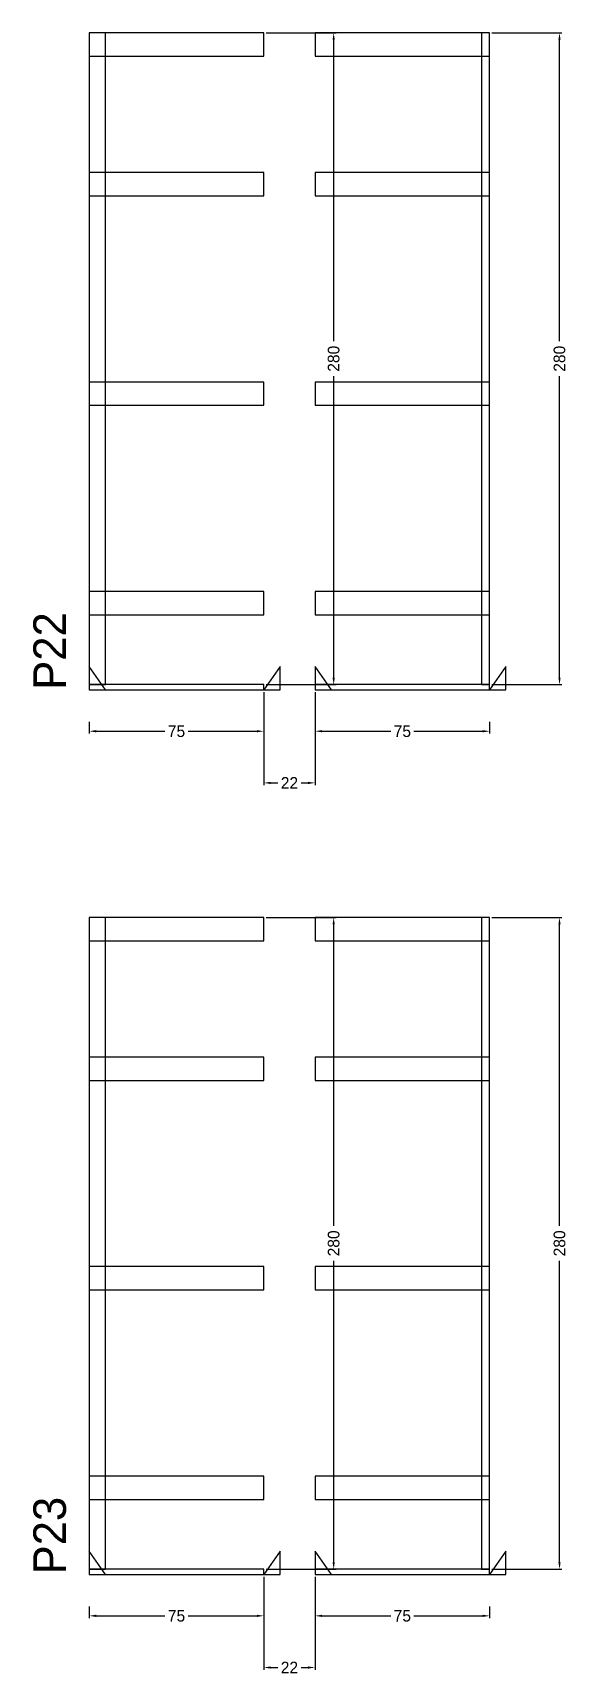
# Model space of a CAD drawing. Header units: centimetres. Extents: x -10500 to 4299, y -12546 to 295.
# Drawn here: x 3976 to 4205, y -4603 to -3898 of the extents above; entities that cross this region are included whole.
import ezdxf

# ---------------------------------------------------------------- set-up
doc = ezdxf.new("R2010")
doc.units = ezdxf.units.CM
for name, color, linetype in [('COTA', 241, 'Continuous'), ('NOMENCLATURA', 7, 'Continuous'), ('SARR_2.2x10', 60, 'Continuous'), ('SARR_2.2x7', 40, 'Continuous')]:
    doc.layers.add(name, color=color, linetype=linetype)
doc.dimstyles.new('PAINEL-NOVA', dxfattribs={"dimtxt": 5, "dimasz": 3, "dimexe": 1, "dimexo": 1, "dimgap": 1, "dimtad": 1, "dimcen": 2.5, "dimazin": 3, "dimtfac": 1, "dimtmove": 0, "dimatfit": 3})

# ---------------------------------------------------------------- blocks, each defined once
blk = doc.blocks.new('_CLOSEDFILLED')
at = {"color": 0, "linetype": 'BYBLOCK'}
blk.add_solid([(-1, 0.16), (0, 0), (-1, -0.16)], dxfattribs=at)
blk = doc.blocks.new('*D395')
for p, q in [((4000, -4193.8), (4000, -4198.8)), ((4075, -4193.8), (4075, -4198.8)), ((4003, -4197.8), (4032.5, -4197.8)), ((4042.5, -4197.8), (4072, -4197.8))]:
    blk.add_line(p, q)
at = {"layer": 'Defpoints'}
for p in [(4000, -4192.8), (4075, -4192.8), (4000, -4197.8)]:
    blk.add_point(p, dxfattribs=at)
at = {"layer": 'SARR_2.2x10', "xscale": 3, "yscale": 3, "rotation": 180}
blk.add_blockref('_CLOSEDFILLED', (4000, -4197.8), dxfattribs=at)
at = {"layer": 'SARR_2.2x10', "xscale": 3, "yscale": 3}
blk.add_blockref('_CLOSEDFILLED', (4075, -4197.8), dxfattribs=at)
at = {"layer": 'SARR_2.2x10', "insert": (4037.5, -4197.8), "char_height": 5, "attachment_point": 5}
blk.add_mtext('75', dxfattribs=at)
blk = doc.blocks.new('*D396')
for p, q in [((4076, -3897.8), (4106, -3897.8)), ((4105, -4030.3), (4105, -3900.8)), ((4105, -4174.8), (4105, -4045.3)), ((4076, -4177.8), (4106, -4177.8))]:
    blk.add_line(p, q)
at = {"layer": 'Defpoints'}
for p in [(4075, -3897.8), (4075, -4177.8), (4105, -4177.8)]:
    blk.add_point(p, dxfattribs=at)
at = {"layer": 'SARR_2.2x10', "xscale": 3, "yscale": 3}
for p, rotation in [((4105, -3897.8), 90), ((4105, -4177.8), 270)]:
    blk.add_blockref('_CLOSEDFILLED', p, dxfattribs=dict(at, rotation=rotation))
at = {"layer": 'SARR_2.2x10', "insert": (4105, -4037.8), "char_height": 5, "attachment_point": 5, "rotation": 90}
blk.add_mtext('280', dxfattribs=at)
blk = doc.blocks.new('GRA-E')
at = {"layer": 'SARR_2.2x7'}
blk.add_lwpolyline([(0, 0), (7, 0), (0, 10)], close=True, dxfattribs=at)
blk = doc.blocks.new('GRA-D')
at = {"layer": 'SARR_2.2x7'}
blk.add_lwpolyline([(0, 0), (7, 0), (7, 10)], close=True, dxfattribs=at)
blk = doc.blocks.new('*D397')
for p, q in [((4097, -4193.8), (4097, -4198.8)), ((4172, -4193.8), (4172, -4198.8)), ((4100, -4197.8), (4129.5, -4197.8)), ((4139.5, -4197.8), (4169, -4197.8))]:
    blk.add_line(p, q)
at = {"layer": 'Defpoints'}
for p in [(4097, -4192.8), (4172, -4192.8), (4097, -4197.8)]:
    blk.add_point(p, dxfattribs=at)
at = {"layer": 'SARR_2.2x10', "xscale": 3, "yscale": 3, "rotation": 180}
blk.add_blockref('_CLOSEDFILLED', (4097, -4197.8), dxfattribs=at)
at = {"layer": 'SARR_2.2x10', "xscale": 3, "yscale": 3}
blk.add_blockref('_CLOSEDFILLED', (4172, -4197.8), dxfattribs=at)
at = {"layer": 'SARR_2.2x10', "insert": (4134.5, -4197.8), "char_height": 5, "attachment_point": 5}
blk.add_mtext('75', dxfattribs=at)
blk = doc.blocks.new('*D398')
for p, q in [((4173, -3897.8), (4203, -3897.8)), ((4202, -4030.3), (4202, -3900.8)), ((4202, -4174.8), (4202, -4045.3)), ((4173, -4177.8), (4203, -4177.8))]:
    blk.add_line(p, q)
at = {"layer": 'Defpoints'}
for p in [(4172, -3897.8), (4172, -4177.8), (4202, -4177.8)]:
    blk.add_point(p, dxfattribs=at)
at = {"layer": 'SARR_2.2x10', "xscale": 3, "yscale": 3}
for p, rotation in [((4202, -3897.8), 90), ((4202, -4177.8), 270)]:
    blk.add_blockref('_CLOSEDFILLED', p, dxfattribs=dict(at, rotation=rotation))
at = {"layer": 'SARR_2.2x10', "insert": (4202, -4037.8), "char_height": 5, "attachment_point": 5, "rotation": 90}
blk.add_mtext('280', dxfattribs=at)
blk = doc.blocks.new('*D399')
for p, q in [((4173, -3897.8), (4203, -3897.8)), ((4202, -4030.3), (4202, -3900.8)), ((4202, -4174.8), (4202, -4045.3)), ((4173, -4177.8), (4203, -4177.8))]:
    blk.add_line(p, q)
at = {"layer": 'Defpoints'}
for p in [(4172, -3897.8), (4172, -4177.8), (4202, -4177.8)]:
    blk.add_point(p, dxfattribs=at)
at = {"layer": 'SARR_2.2x10', "xscale": 3, "yscale": 3}
for p, rotation in [((4202, -3897.8), 90), ((4202, -4177.8), 270)]:
    blk.add_blockref('_CLOSEDFILLED', p, dxfattribs=dict(at, rotation=rotation))
at = {"layer": 'SARR_2.2x10', "insert": (4202, -4037.8), "char_height": 5, "attachment_point": 5, "rotation": 90}
blk.add_mtext('280', dxfattribs=at)
blk = doc.blocks.new('*D400')
for p, q in [((4173, -3897.8), (4203, -3897.8)), ((4202, -4030.3), (4202, -3900.8)), ((4202, -4174.8), (4202, -4045.3)), ((4173, -4177.8), (4203, -4177.8))]:
    blk.add_line(p, q)
at = {"layer": 'Defpoints'}
for p in [(4172, -3897.8), (4172, -4177.8), (4202, -4177.8)]:
    blk.add_point(p, dxfattribs=at)
at = {"layer": 'SARR_2.2x10', "xscale": 3, "yscale": 3}
for p, rotation in [((4202, -3897.8), 90), ((4202, -4177.8), 270)]:
    blk.add_blockref('_CLOSEDFILLED', p, dxfattribs=dict(at, rotation=rotation))
at = {"layer": 'SARR_2.2x10', "insert": (4202, -4037.8), "char_height": 5, "attachment_point": 5, "rotation": 90}
blk.add_mtext('280', dxfattribs=at)
blk = doc.blocks.new('*D401')
for p, q in [((4173, -3897.8), (4203, -3897.8)), ((4202, -4030.3), (4202, -3900.8)), ((4202, -4174.8), (4202, -4045.3)), ((4173, -4177.8), (4203, -4177.8))]:
    blk.add_line(p, q)
at = {"layer": 'Defpoints'}
for p in [(4172, -3897.8), (4172, -4177.8), (4202, -4177.8)]:
    blk.add_point(p, dxfattribs=at)
at = {"layer": 'SARR_2.2x10', "xscale": 3, "yscale": 3}
for p, rotation in [((4202, -3897.8), 90), ((4202, -4177.8), 270)]:
    blk.add_blockref('_CLOSEDFILLED', p, dxfattribs=dict(at, rotation=rotation))
at = {"layer": 'SARR_2.2x10', "insert": (4202, -4037.8), "char_height": 5, "attachment_point": 5, "rotation": 90}
blk.add_mtext('280', dxfattribs=at)
blk = doc.blocks.new('*D402')
for p, q in [((4173, -3897.8), (4203, -3897.8)), ((4202, -4030.3), (4202, -3900.8)), ((4202, -4174.8), (4202, -4045.3)), ((4173, -4177.8), (4203, -4177.8))]:
    blk.add_line(p, q)
at = {"layer": 'Defpoints'}
for p in [(4172, -3897.8), (4172, -4177.8), (4202, -4177.8)]:
    blk.add_point(p, dxfattribs=at)
at = {"layer": 'SARR_2.2x10', "xscale": 3, "yscale": 3}
for p, rotation in [((4202, -3897.8), 90), ((4202, -4177.8), 270)]:
    blk.add_blockref('_CLOSEDFILLED', p, dxfattribs=dict(at, rotation=rotation))
at = {"layer": 'SARR_2.2x10', "insert": (4202, -4037.8), "char_height": 5, "attachment_point": 5, "rotation": 90}
blk.add_mtext('280', dxfattribs=at)
blk = doc.blocks.new('*D403')
for p, q in [((4173, -3897.8), (4203, -3897.8)), ((4202, -4030.3), (4202, -3900.8)), ((4202, -4174.8), (4202, -4045.3)), ((4173, -4177.8), (4203, -4177.8))]:
    blk.add_line(p, q)
at = {"layer": 'Defpoints'}
for p in [(4172, -3897.8), (4172, -4177.8), (4202, -4177.8)]:
    blk.add_point(p, dxfattribs=at)
at = {"layer": 'SARR_2.2x10', "xscale": 3, "yscale": 3}
for p, rotation in [((4202, -3897.8), 90), ((4202, -4177.8), 270)]:
    blk.add_blockref('_CLOSEDFILLED', p, dxfattribs=dict(at, rotation=rotation))
at = {"layer": 'SARR_2.2x10', "insert": (4202, -4037.8), "char_height": 5, "attachment_point": 5, "rotation": 90}
blk.add_mtext('280', dxfattribs=at)
blk = doc.blocks.new('*D404')
for p, q in [((4173, -3897.8), (4203, -3897.8)), ((4202, -4030.3), (4202, -3900.8)), ((4202, -4174.8), (4202, -4045.3)), ((4173, -4177.8), (4203, -4177.8))]:
    blk.add_line(p, q)
at = {"layer": 'Defpoints'}
for p in [(4172, -3897.8), (4172, -4177.8), (4202, -4177.8)]:
    blk.add_point(p, dxfattribs=at)
at = {"layer": 'SARR_2.2x10', "xscale": 3, "yscale": 3}
for p, rotation in [((4202, -3897.8), 90), ((4202, -4177.8), 270)]:
    blk.add_blockref('_CLOSEDFILLED', p, dxfattribs=dict(at, rotation=rotation))
at = {"layer": 'SARR_2.2x10', "insert": (4202, -4037.8), "char_height": 5, "attachment_point": 5, "rotation": 90}
blk.add_mtext('280', dxfattribs=at)
blk = doc.blocks.new('*D405')
for p, q in [((4173, -3897.8), (4203, -3897.8)), ((4202, -4030.3), (4202, -3900.8)), ((4202, -4174.8), (4202, -4045.3)), ((4173, -4177.8), (4203, -4177.8))]:
    blk.add_line(p, q)
at = {"layer": 'Defpoints'}
for p in [(4172, -3897.8), (4172, -4177.8), (4202, -4177.8)]:
    blk.add_point(p, dxfattribs=at)
at = {"layer": 'SARR_2.2x10', "xscale": 3, "yscale": 3}
for p, rotation in [((4202, -3897.8), 90), ((4202, -4177.8), 270)]:
    blk.add_blockref('_CLOSEDFILLED', p, dxfattribs=dict(at, rotation=rotation))
at = {"layer": 'SARR_2.2x10', "insert": (4202, -4037.8), "char_height": 5, "attachment_point": 5, "rotation": 90}
blk.add_mtext('280', dxfattribs=at)
blk = doc.blocks.new('*D406')
for p, q in [((4173, -3897.8), (4203, -3897.8)), ((4202, -4030.3), (4202, -3900.8)), ((4202, -4174.8), (4202, -4045.3)), ((4173, -4177.8), (4203, -4177.8))]:
    blk.add_line(p, q)
at = {"layer": 'Defpoints'}
for p in [(4172, -3897.8), (4172, -4177.8), (4202, -4177.8)]:
    blk.add_point(p, dxfattribs=at)
at = {"layer": 'SARR_2.2x10', "xscale": 3, "yscale": 3}
for p, rotation in [((4202, -3897.8), 90), ((4202, -4177.8), 270)]:
    blk.add_blockref('_CLOSEDFILLED', p, dxfattribs=dict(at, rotation=rotation))
at = {"layer": 'SARR_2.2x10', "insert": (4202, -4037.8), "char_height": 5, "attachment_point": 5, "rotation": 90}
blk.add_mtext('280', dxfattribs=at)
blk = doc.blocks.new('*D407')
for p, q in [((4173, -3897.8), (4203, -3897.8)), ((4202, -4030.3), (4202, -3900.8)), ((4202, -4174.8), (4202, -4045.3)), ((4173, -4177.8), (4203, -4177.8))]:
    blk.add_line(p, q)
at = {"layer": 'Defpoints'}
for p in [(4172, -3897.8), (4172, -4177.8), (4202, -4177.8)]:
    blk.add_point(p, dxfattribs=at)
at = {"layer": 'SARR_2.2x10', "xscale": 3, "yscale": 3}
for p, rotation in [((4202, -3897.8), 90), ((4202, -4177.8), 270)]:
    blk.add_blockref('_CLOSEDFILLED', p, dxfattribs=dict(at, rotation=rotation))
at = {"layer": 'SARR_2.2x10', "insert": (4202, -4037.8), "char_height": 5, "attachment_point": 5, "rotation": 90}
blk.add_mtext('280', dxfattribs=at)
blk = doc.blocks.new('*D408')
for p, q in [((4075, -4181), (4075, -4221)), ((4097, -4181), (4097, -4221)), ((4078, -4220), (4081, -4220)), ((4091, -4220), (4094, -4220))]:
    blk.add_line(p, q)
at = {"layer": 'Defpoints'}
for p in [(4075, -4180), (4097, -4180), (4075, -4220)]:
    blk.add_point(p, dxfattribs=at)
at = {"layer": 'COTA', "xscale": 3, "yscale": 3, "rotation": 180}
blk.add_blockref('_CLOSEDFILLED', (4075, -4220), dxfattribs=at)
at = {"layer": 'COTA', "xscale": 3, "yscale": 3}
blk.add_blockref('_CLOSEDFILLED', (4097, -4220), dxfattribs=at)
at = {"layer": 'COTA', "insert": (4086, -4220), "char_height": 5, "attachment_point": 5}
blk.add_mtext('22', dxfattribs=at)
blk = doc.blocks.new('*D429')
for p, q in [((4000, -4573.8), (4000, -4578.8)), ((4003, -4577.8), (4032.5, -4577.8)), ((4042.5, -4577.8), (4072, -4577.8)), ((4075, -4573.8), (4075, -4578.8))]:
    blk.add_line(p, q)
at = {"layer": 'Defpoints'}
for p in [(4000, -4572.8), (4000, -4577.8), (4075, -4572.8)]:
    blk.add_point(p, dxfattribs=at)
at = {"layer": 'SARR_2.2x10', "xscale": 3, "yscale": 3, "rotation": 180}
blk.add_blockref('_CLOSEDFILLED', (4000, -4577.8), dxfattribs=at)
at = {"layer": 'SARR_2.2x10', "xscale": 3, "yscale": 3}
blk.add_blockref('_CLOSEDFILLED', (4075, -4577.8), dxfattribs=at)
at = {"layer": 'SARR_2.2x10', "insert": (4037.5, -4577.8), "char_height": 5, "attachment_point": 5}
blk.add_mtext('75', dxfattribs=at)
blk = doc.blocks.new('*D430')
for p, q in [((4076, -4277.8), (4106, -4277.8)), ((4105, -4410.3), (4105, -4280.8)), ((4105, -4554.8), (4105, -4425.3)), ((4076, -4557.8), (4106, -4557.8))]:
    blk.add_line(p, q)
at = {"layer": 'Defpoints'}
for p in [(4075, -4277.8), (4075, -4557.8), (4105, -4557.8)]:
    blk.add_point(p, dxfattribs=at)
at = {"layer": 'SARR_2.2x10', "xscale": 3, "yscale": 3}
for p, rotation in [((4105, -4277.8), 90), ((4105, -4557.8), 270)]:
    blk.add_blockref('_CLOSEDFILLED', p, dxfattribs=dict(at, rotation=rotation))
at = {"layer": 'SARR_2.2x10', "insert": (4105, -4417.8), "char_height": 5, "attachment_point": 5, "rotation": 90}
blk.add_mtext('280', dxfattribs=at)
blk = doc.blocks.new('*D431')
for p, q in [((4097, -4573.8), (4097, -4578.8)), ((4100, -4577.8), (4129.5, -4577.8)), ((4139.5, -4577.8), (4169, -4577.8)), ((4172, -4573.8), (4172, -4578.8))]:
    blk.add_line(p, q)
at = {"layer": 'Defpoints'}
for p in [(4097, -4572.8), (4097, -4577.8), (4172, -4572.8)]:
    blk.add_point(p, dxfattribs=at)
at = {"layer": 'SARR_2.2x10', "xscale": 3, "yscale": 3, "rotation": 180}
blk.add_blockref('_CLOSEDFILLED', (4097, -4577.8), dxfattribs=at)
at = {"layer": 'SARR_2.2x10', "xscale": 3, "yscale": 3}
blk.add_blockref('_CLOSEDFILLED', (4172, -4577.8), dxfattribs=at)
at = {"layer": 'SARR_2.2x10', "insert": (4134.5, -4577.8), "char_height": 5, "attachment_point": 5}
blk.add_mtext('75', dxfattribs=at)
blk = doc.blocks.new('*D432')
for p, q in [((4173, -4277.8), (4203, -4277.8)), ((4202, -4410.3), (4202, -4280.8)), ((4202, -4554.8), (4202, -4425.3)), ((4173, -4557.8), (4203, -4557.8))]:
    blk.add_line(p, q)
at = {"layer": 'Defpoints'}
for p in [(4172, -4277.8), (4172, -4557.8), (4202, -4557.8)]:
    blk.add_point(p, dxfattribs=at)
at = {"layer": 'SARR_2.2x10', "xscale": 3, "yscale": 3}
for p, rotation in [((4202, -4277.8), 90), ((4202, -4557.8), 270)]:
    blk.add_blockref('_CLOSEDFILLED', p, dxfattribs=dict(at, rotation=rotation))
at = {"layer": 'SARR_2.2x10', "insert": (4202, -4417.8), "char_height": 5, "attachment_point": 5, "rotation": 90}
blk.add_mtext('280', dxfattribs=at)
blk = doc.blocks.new('*D433')
for p, q in [((4173, -4277.8), (4203, -4277.8)), ((4202, -4410.3), (4202, -4280.8)), ((4202, -4554.8), (4202, -4425.3)), ((4173, -4557.8), (4203, -4557.8))]:
    blk.add_line(p, q)
at = {"layer": 'Defpoints'}
for p in [(4172, -4277.8), (4172, -4557.8), (4202, -4557.8)]:
    blk.add_point(p, dxfattribs=at)
at = {"layer": 'SARR_2.2x10', "xscale": 3, "yscale": 3}
for p, rotation in [((4202, -4277.8), 90), ((4202, -4557.8), 270)]:
    blk.add_blockref('_CLOSEDFILLED', p, dxfattribs=dict(at, rotation=rotation))
at = {"layer": 'SARR_2.2x10', "insert": (4202, -4417.8), "char_height": 5, "attachment_point": 5, "rotation": 90}
blk.add_mtext('280', dxfattribs=at)
blk = doc.blocks.new('*D434')
for p, q in [((4173, -4277.8), (4203, -4277.8)), ((4202, -4410.3), (4202, -4280.8)), ((4202, -4554.8), (4202, -4425.3)), ((4173, -4557.8), (4203, -4557.8))]:
    blk.add_line(p, q)
at = {"layer": 'Defpoints'}
for p in [(4172, -4277.8), (4172, -4557.8), (4202, -4557.8)]:
    blk.add_point(p, dxfattribs=at)
at = {"layer": 'SARR_2.2x10', "xscale": 3, "yscale": 3}
for p, rotation in [((4202, -4277.8), 90), ((4202, -4557.8), 270)]:
    blk.add_blockref('_CLOSEDFILLED', p, dxfattribs=dict(at, rotation=rotation))
at = {"layer": 'SARR_2.2x10', "insert": (4202, -4417.8), "char_height": 5, "attachment_point": 5, "rotation": 90}
blk.add_mtext('280', dxfattribs=at)
blk = doc.blocks.new('*D435')
for p, q in [((4173, -4277.8), (4203, -4277.8)), ((4202, -4410.3), (4202, -4280.8)), ((4202, -4554.8), (4202, -4425.3)), ((4173, -4557.8), (4203, -4557.8))]:
    blk.add_line(p, q)
at = {"layer": 'Defpoints'}
for p in [(4172, -4277.8), (4172, -4557.8), (4202, -4557.8)]:
    blk.add_point(p, dxfattribs=at)
at = {"layer": 'SARR_2.2x10', "xscale": 3, "yscale": 3}
for p, rotation in [((4202, -4277.8), 90), ((4202, -4557.8), 270)]:
    blk.add_blockref('_CLOSEDFILLED', p, dxfattribs=dict(at, rotation=rotation))
at = {"layer": 'SARR_2.2x10', "insert": (4202, -4417.8), "char_height": 5, "attachment_point": 5, "rotation": 90}
blk.add_mtext('280', dxfattribs=at)
blk = doc.blocks.new('*D436')
for p, q in [((4173, -4277.8), (4203, -4277.8)), ((4202, -4410.3), (4202, -4280.8)), ((4202, -4554.8), (4202, -4425.3)), ((4173, -4557.8), (4203, -4557.8))]:
    blk.add_line(p, q)
at = {"layer": 'Defpoints'}
for p in [(4172, -4277.8), (4172, -4557.8), (4202, -4557.8)]:
    blk.add_point(p, dxfattribs=at)
at = {"layer": 'SARR_2.2x10', "xscale": 3, "yscale": 3}
for p, rotation in [((4202, -4277.8), 90), ((4202, -4557.8), 270)]:
    blk.add_blockref('_CLOSEDFILLED', p, dxfattribs=dict(at, rotation=rotation))
at = {"layer": 'SARR_2.2x10', "insert": (4202, -4417.8), "char_height": 5, "attachment_point": 5, "rotation": 90}
blk.add_mtext('280', dxfattribs=at)
blk = doc.blocks.new('*D437')
for p, q in [((4173, -4277.8), (4203, -4277.8)), ((4202, -4410.3), (4202, -4280.8)), ((4202, -4554.8), (4202, -4425.3)), ((4173, -4557.8), (4203, -4557.8))]:
    blk.add_line(p, q)
at = {"layer": 'Defpoints'}
for p in [(4172, -4277.8), (4172, -4557.8), (4202, -4557.8)]:
    blk.add_point(p, dxfattribs=at)
at = {"layer": 'SARR_2.2x10', "xscale": 3, "yscale": 3}
for p, rotation in [((4202, -4277.8), 90), ((4202, -4557.8), 270)]:
    blk.add_blockref('_CLOSEDFILLED', p, dxfattribs=dict(at, rotation=rotation))
at = {"layer": 'SARR_2.2x10', "insert": (4202, -4417.8), "char_height": 5, "attachment_point": 5, "rotation": 90}
blk.add_mtext('280', dxfattribs=at)
blk = doc.blocks.new('*D438')
for p, q in [((4173, -4277.8), (4203, -4277.8)), ((4202, -4410.3), (4202, -4280.8)), ((4202, -4554.8), (4202, -4425.3)), ((4173, -4557.8), (4203, -4557.8))]:
    blk.add_line(p, q)
at = {"layer": 'Defpoints'}
for p in [(4172, -4277.8), (4172, -4557.8), (4202, -4557.8)]:
    blk.add_point(p, dxfattribs=at)
at = {"layer": 'SARR_2.2x10', "xscale": 3, "yscale": 3}
for p, rotation in [((4202, -4277.8), 90), ((4202, -4557.8), 270)]:
    blk.add_blockref('_CLOSEDFILLED', p, dxfattribs=dict(at, rotation=rotation))
at = {"layer": 'SARR_2.2x10', "insert": (4202, -4417.8), "char_height": 5, "attachment_point": 5, "rotation": 90}
blk.add_mtext('280', dxfattribs=at)
blk = doc.blocks.new('*D439')
for p, q in [((4173, -4277.8), (4203, -4277.8)), ((4202, -4410.3), (4202, -4280.8)), ((4202, -4554.8), (4202, -4425.3)), ((4173, -4557.8), (4203, -4557.8))]:
    blk.add_line(p, q)
at = {"layer": 'Defpoints'}
for p in [(4172, -4277.8), (4172, -4557.8), (4202, -4557.8)]:
    blk.add_point(p, dxfattribs=at)
at = {"layer": 'SARR_2.2x10', "xscale": 3, "yscale": 3}
for p, rotation in [((4202, -4277.8), 90), ((4202, -4557.8), 270)]:
    blk.add_blockref('_CLOSEDFILLED', p, dxfattribs=dict(at, rotation=rotation))
at = {"layer": 'SARR_2.2x10', "insert": (4202, -4417.8), "char_height": 5, "attachment_point": 5, "rotation": 90}
blk.add_mtext('280', dxfattribs=at)
blk = doc.blocks.new('*D440')
for p, q in [((4173, -4277.8), (4203, -4277.8)), ((4202, -4410.3), (4202, -4280.8)), ((4202, -4554.8), (4202, -4425.3)), ((4173, -4557.8), (4203, -4557.8))]:
    blk.add_line(p, q)
at = {"layer": 'Defpoints'}
for p in [(4172, -4277.8), (4172, -4557.8), (4202, -4557.8)]:
    blk.add_point(p, dxfattribs=at)
at = {"layer": 'SARR_2.2x10', "xscale": 3, "yscale": 3}
for p, rotation in [((4202, -4277.8), 90), ((4202, -4557.8), 270)]:
    blk.add_blockref('_CLOSEDFILLED', p, dxfattribs=dict(at, rotation=rotation))
at = {"layer": 'SARR_2.2x10', "insert": (4202, -4417.8), "char_height": 5, "attachment_point": 5, "rotation": 90}
blk.add_mtext('280', dxfattribs=at)
blk = doc.blocks.new('*D441')
for p, q in [((4173, -4277.8), (4203, -4277.8)), ((4202, -4410.3), (4202, -4280.8)), ((4202, -4554.8), (4202, -4425.3)), ((4173, -4557.8), (4203, -4557.8))]:
    blk.add_line(p, q)
at = {"layer": 'Defpoints'}
for p in [(4172, -4277.8), (4172, -4557.8), (4202, -4557.8)]:
    blk.add_point(p, dxfattribs=at)
at = {"layer": 'SARR_2.2x10', "xscale": 3, "yscale": 3}
for p, rotation in [((4202, -4277.8), 90), ((4202, -4557.8), 270)]:
    blk.add_blockref('_CLOSEDFILLED', p, dxfattribs=dict(at, rotation=rotation))
at = {"layer": 'SARR_2.2x10', "insert": (4202, -4417.8), "char_height": 5, "attachment_point": 5, "rotation": 90}
blk.add_mtext('280', dxfattribs=at)
blk = doc.blocks.new('*D442')
for p, q in [((4075, -4561), (4075, -4601)), ((4097, -4561), (4097, -4601)), ((4078, -4600), (4081, -4600)), ((4091, -4600), (4094, -4600))]:
    blk.add_line(p, q)
at = {"layer": 'Defpoints'}
for p in [(4075, -4560), (4097, -4560), (4075, -4600)]:
    blk.add_point(p, dxfattribs=at)
at = {"layer": 'COTA', "xscale": 3, "yscale": 3, "rotation": 180}
blk.add_blockref('_CLOSEDFILLED', (4075, -4600), dxfattribs=at)
at = {"layer": 'COTA', "xscale": 3, "yscale": 3}
blk.add_blockref('_CLOSEDFILLED', (4097, -4600), dxfattribs=at)
at = {"layer": 'COTA', "insert": (4086, -4600), "char_height": 5, "attachment_point": 5}
blk.add_mtext('22', dxfattribs=at)

msp = doc.modelspace()

# ---------------------------------------------------------------- linework, layer by layer
at = {"layer": 'SARR_2.2x10'}
for p, q in [((4075, -3897.8), (4000, -3897.8)), ((4000, -3897.8), (4000, -3907.8)), ((4075, -3907.8), (4075, -3897.8)), ((4172, -3897.8), (4097, -3897.8)), ((4097, -3897.8), (4097, -3907.8)), ((4172, -3907.8), (4172, -3897.8)), ((4000, -3907.8), (4075, -3907.8)), ((4097, -3907.8), (4172, -3907.8)), ((4075, -3957.8), (4000, -3957.8)), ((4000, -3957.8), (4000, -3967.8)), ((4075, -3967.8), (4075, -3957.8)), ((4172, -3957.8), (4097, -3957.8)), ((4097, -3957.8), (4097, -3967.8)), ((4172, -3967.8), (4172, -3957.8)), ((4000, -3967.8), (4075, -3967.8)), ((4097, -3967.8), (4172, -3967.8)), ((4075, -4047.8), (4000, -4047.8)), ((4000, -4047.8), (4000, -4057.8)), ((4075, -4057.8), (4075, -4047.8)), ((4172, -4047.8), (4097, -4047.8)), ((4097, -4047.8), (4097, -4057.8)), ((4172, -4057.8), (4172, -4047.8)), ((4000, -4057.8), (4075, -4057.8)), ((4097, -4057.8), (4172, -4057.8)), ((4075, -4137.8), (4000, -4137.8)), ((4000, -4137.8), (4000, -4147.8)), ((4075, -4147.8), (4075, -4137.8)), ((4172, -4137.8), (4097, -4137.8)), ((4097, -4137.8), (4097, -4147.8)), ((4172, -4147.8), (4172, -4137.8)), ((4000, -4147.8), (4075, -4147.8)), ((4097, -4147.8), (4172, -4147.8)), ((4075, -4277.8), (4000, -4277.8)), ((4000, -4277.8), (4000, -4287.8)), ((4075, -4287.8), (4075, -4277.8)), ((4172, -4277.8), (4097, -4277.8)), ((4097, -4277.8), (4097, -4287.8)), ((4172, -4287.8), (4172, -4277.8)), ((4000, -4287.8), (4075, -4287.8)), ((4097, -4287.8), (4172, -4287.8)), ((4075, -4337.8), (4000, -4337.8)), ((4000, -4337.8), (4000, -4347.8)), ((4075, -4347.8), (4075, -4337.8)), ((4172, -4337.8), (4097, -4337.8)), ((4097, -4337.8), (4097, -4347.8)), ((4172, -4347.8), (4172, -4337.8)), ((4000, -4347.8), (4075, -4347.8)), ((4097, -4347.8), (4172, -4347.8)), ((4075, -4427.8), (4000, -4427.8)), ((4000, -4427.8), (4000, -4437.8)), ((4075, -4437.8), (4075, -4427.8)), ((4172, -4427.8), (4097, -4427.8)), ((4097, -4427.8), (4097, -4437.8)), ((4172, -4437.8), (4172, -4427.8)), ((4000, -4437.8), (4075, -4437.8)), ((4097, -4437.8), (4172, -4437.8)), ((4075, -4517.8), (4000, -4517.8)), ((4000, -4517.8), (4000, -4527.8)), ((4075, -4527.8), (4075, -4517.8)), ((4172, -4517.8), (4097, -4517.8)), ((4097, -4517.8), (4097, -4527.8)), ((4172, -4527.8), (4172, -4517.8)), ((4000, -4527.8), (4075, -4527.8)), ((4097, -4527.8), (4172, -4527.8))]:
    msp.add_line(p, q, dxfattribs=at)
at = {"layer": 'SARR_2.2x7'}
for p, q in [((4007, -3897.8), (4000, -3897.8)), ((4000, -3897.8), (4000, -4177.8)), ((4007, -4177.8), (4007, -3897.8)), ((4172, -3897.8), (4168.5, -3897.8)), ((4168.5, -3897.8), (4168.5, -4177.8)), ((4172, -4177.8), (4172, -3897.8)), ((4075, -4177.8), (4000, -4177.8)), ((4000, -4177.8), (4000, -4180)), ((4000, -4177.8), (4007, -4177.8)), ((4000, -4180), (4075, -4180)), ((4075, -4180), (4075, -4177.8)), ((4172, -4177.8), (4097, -4177.8)), ((4097, -4177.8), (4097, -4180)), ((4097, -4180), (4172, -4180)), ((4168.5, -4177.8), (4172, -4177.8)), ((4172, -4180), (4172, -4177.8)), ((4007, -4277.8), (4000, -4277.8)), ((4000, -4277.8), (4000, -4557.8)), ((4007, -4557.8), (4007, -4277.8)), ((4172, -4277.8), (4168.5, -4277.8)), ((4168.5, -4277.8), (4168.5, -4557.8)), ((4172, -4557.8), (4172, -4277.8)), ((4075, -4557.8), (4000, -4557.8)), ((4000, -4557.8), (4000, -4560)), ((4000, -4557.8), (4007, -4557.8)), ((4000, -4560), (4075, -4560)), ((4075, -4560), (4075, -4557.8)), ((4172, -4557.8), (4097, -4557.8)), ((4097, -4557.8), (4097, -4560)), ((4097, -4560), (4172, -4560)), ((4168.5, -4557.8), (4172, -4557.8)), ((4172, -4560), (4172, -4557.8))]:
    msp.add_line(p, q, dxfattribs=at)

# ---------------------------------------------------------------- block references
for name, p in [('GRA-E', (4000, -4180)), ('GRA-D', (4075, -4180)), ('GRA-E', (4097, -4180)), ('GRA-D', (4172, -4180)), ('GRA-E', (4000, -4560)), ('GRA-D', (4075, -4560)), ('GRA-E', (4097, -4560)), ('GRA-D', (4172, -4560))]:
    msp.add_blockref(name, p, dxfattribs=at)

# ---------------------------------------------------------------- texts
at = {"layer": 'NOMENCLATURA'}
for s, p in [('P22', (3990, -4180)), ('P23', (3990, -4560))]:
    msp.add_text(s, height=14, rotation=90, dxfattribs=at).set_placement(p)

# ---------------------------------------------------------------- dimensions: what is measured, and where the dimension line sits
at = {"layer": 'COTA'}
for base, p1, p2, picture, middle in [((4075, -4220), (4075, -4180), (4097, -4180), '*D408', (4086, -4220)), ((4075, -4600), (4075, -4560), (4097, -4560), '*D442', (4086, -4600))]:
    dim = msp.add_linear_dim(base=base, p1=p1, p2=p2, dimstyle='PAINEL-NOVA', dxfattribs=at)
    dim.commit()
    dim.dimension.update_dxf_attribs({"geometry": picture, "text_midpoint": middle})
at = {"layer": 'SARR_2.2x10'}
for base, p1, p2, picture, middle in [((4105, -4177.8), (4075, -4177.8), (4075, -3897.8), '*D396', (4105, -4037.8)), ((4202, -4177.8), (4172, -4177.8), (4172, -3897.8), '*D398', (4202, -4037.8)), ((4202, -4177.8), (4172, -4177.8), (4172, -3897.8), '*D399', (4202, -4037.8)), ((4202, -4177.8), (4172, -4177.8), (4172, -3897.8), '*D400', (4202, -4037.8)), ((4202, -4177.8), (4172, -4177.8), (4172, -3897.8), '*D401', (4202, -4037.8)), ((4202, -4177.8), (4172, -4177.8), (4172, -3897.8), '*D402', (4202, -4037.8)), ((4202, -4177.8), (4172, -4177.8), (4172, -3897.8), '*D403', (4202, -4037.8)), ((4202, -4177.8), (4172, -4177.8), (4172, -3897.8), '*D404', (4202, -4037.8)), ((4202, -4177.8), (4172, -4177.8), (4172, -3897.8), '*D405', (4202, -4037.8)), ((4202, -4177.8), (4172, -4177.8), (4172, -3897.8), '*D406', (4202, -4037.8)), ((4202, -4177.8), (4172, -4177.8), (4172, -3897.8), '*D407', (4202, -4037.8)), ((4105, -4557.8), (4075, -4557.8), (4075, -4277.8), '*D430', (4105, -4417.8)), ((4202, -4557.8), (4172, -4557.8), (4172, -4277.8), '*D432', (4202, -4417.8)), ((4202, -4557.8), (4172, -4557.8), (4172, -4277.8), '*D433', (4202, -4417.8)), ((4202, -4557.8), (4172, -4557.8), (4172, -4277.8), '*D434', (4202, -4417.8)), ((4202, -4557.8), (4172, -4557.8), (4172, -4277.8), '*D435', (4202, -4417.8)), ((4202, -4557.8), (4172, -4557.8), (4172, -4277.8), '*D436', (4202, -4417.8)), ((4202, -4557.8), (4172, -4557.8), (4172, -4277.8), '*D437', (4202, -4417.8)), ((4202, -4557.8), (4172, -4557.8), (4172, -4277.8), '*D438', (4202, -4417.8)), ((4202, -4557.8), (4172, -4557.8), (4172, -4277.8), '*D439', (4202, -4417.8)), ((4202, -4557.8), (4172, -4557.8), (4172, -4277.8), '*D440', (4202, -4417.8)), ((4202, -4557.8), (4172, -4557.8), (4172, -4277.8), '*D441', (4202, -4417.8))]:
    dim = msp.add_linear_dim(base=base, p1=p1, p2=p2, angle=90, dimstyle='PAINEL-NOVA', dxfattribs=at)
    dim.commit()
    dim.dimension.update_dxf_attribs({"geometry": picture, "text_midpoint": middle})
for base, p1, p2, picture, middle in [((4000, -4197.8), (4000, -4192.8), (4075, -4192.8), '*D395', (4037.5, -4197.8)), ((4097, -4197.8), (4097, -4192.8), (4172, -4192.8), '*D397', (4134.5, -4197.8)), ((4000, -4577.8), (4000, -4572.8), (4075, -4572.8), '*D429', (4037.5, -4577.8)), ((4097, -4577.8), (4097, -4572.8), (4172, -4572.8), '*D431', (4134.5, -4577.8))]:
    dim = msp.add_linear_dim(base=base, p1=p1, p2=p2, dimstyle='PAINEL-NOVA', dxfattribs=at)
    dim.commit()
    dim.dimension.update_dxf_attribs({"geometry": picture, "text_midpoint": middle})

doc.saveas('drawing.dxf')
